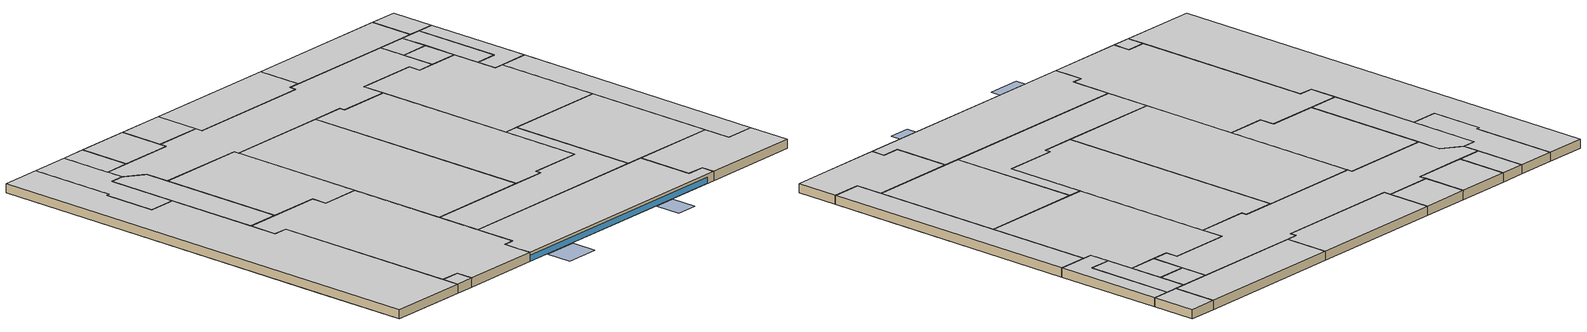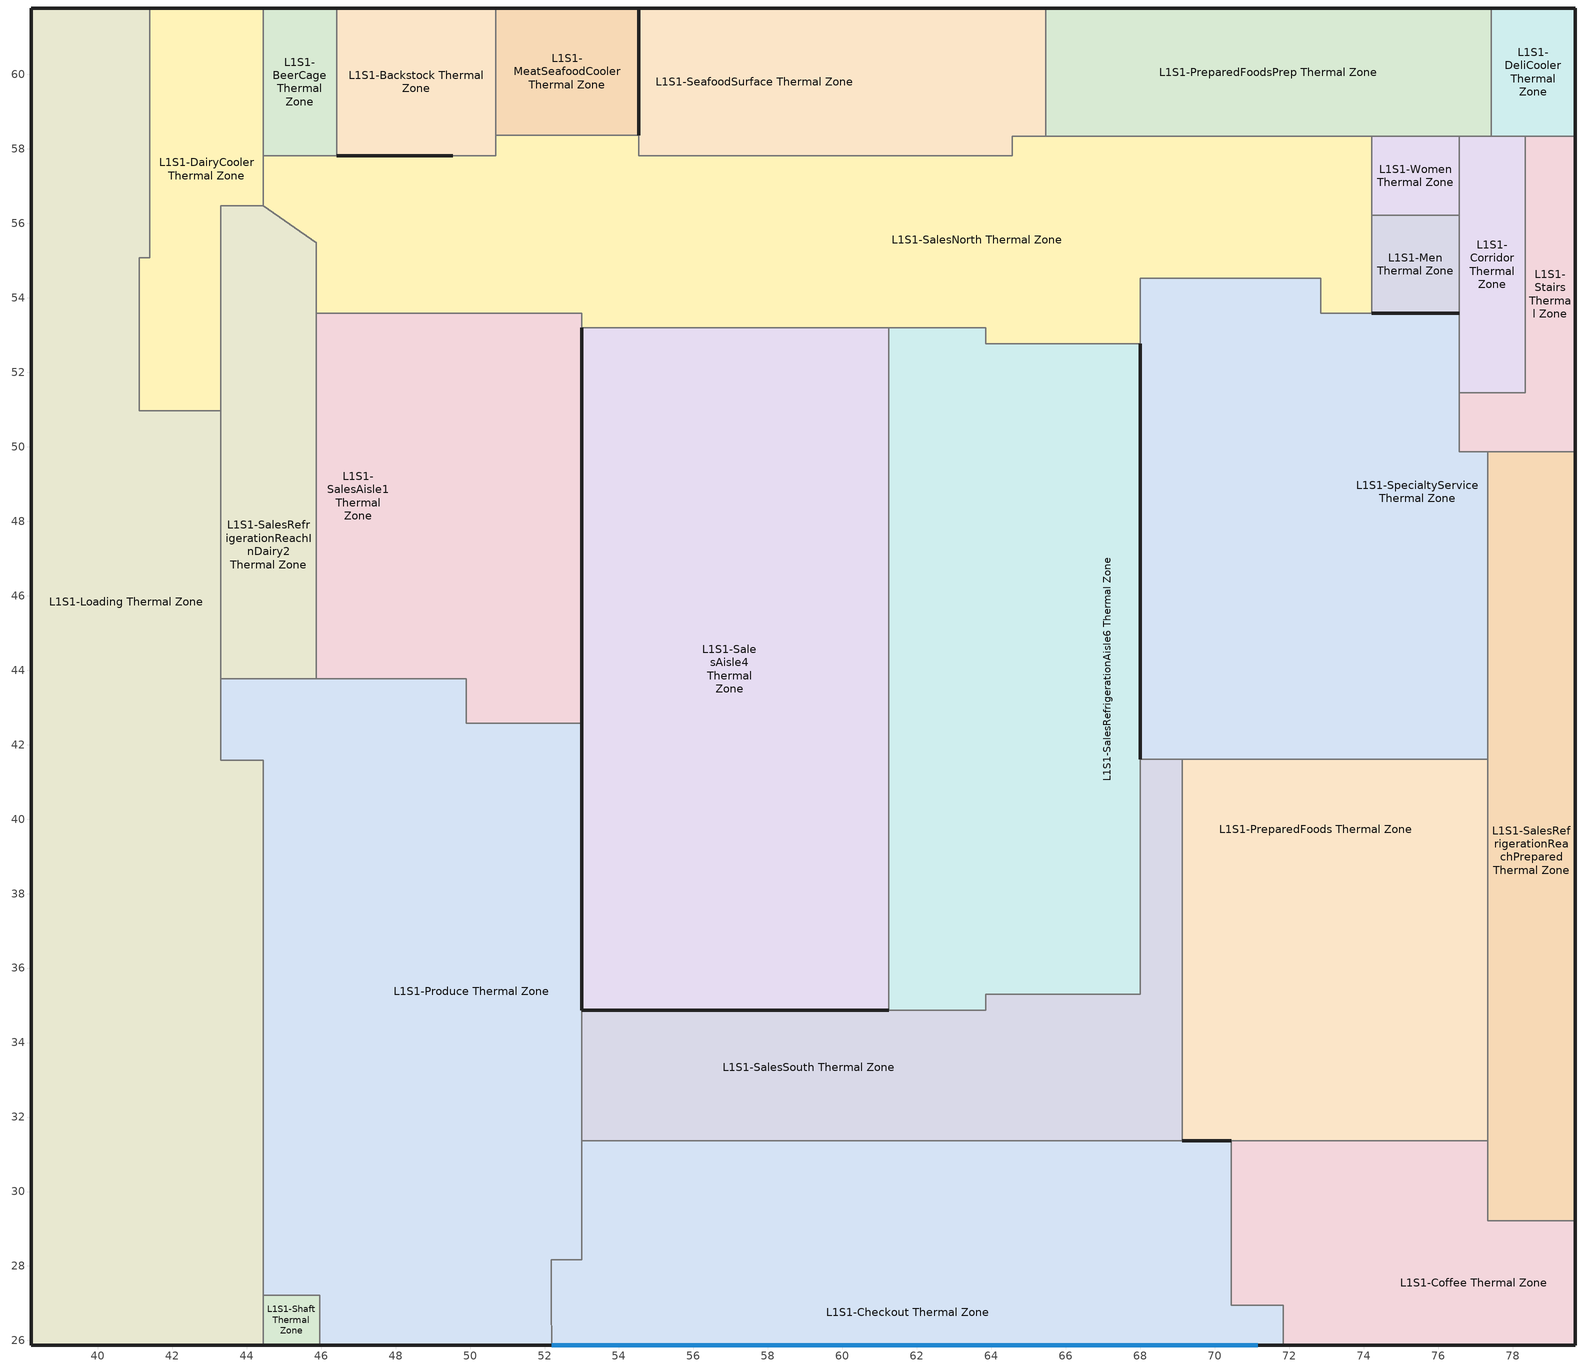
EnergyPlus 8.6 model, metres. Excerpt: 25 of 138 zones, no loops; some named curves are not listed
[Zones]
L1S1-Backstock Thermal Zone
 floor to L1-114-Backstock Thermal Zone (Hole): 50.69,61.78 50.69,57.81 46.42,57.81 46.42,61.78 z2.13
 wall outside (Wall_Exterior): 50.69,61.78 46.42,61.78 / 46.42,57.81 49.53,57.81 z2.13:2.82
 wall to L1S1-MeatSeafoodCooler Thermal Zone (Hole): 50.69,58.37 50.69,61.78 z2.13:2.82
 wall to L1S1-BeerCage Thermal Zone (Hole): 46.42,61.78 46.42,57.81 z2.13:2.82
 wall to L1S1-SalesNorth Thermal Zone (Hole): 49.53,57.81 50.69,57.81 50.69,58.37 z2.13:2.82
 ceiling adiabatic (Hole): 50.69,57.81 50.69,61.78 46.42,61.78 46.42,57.81 z2.82
L1S1-BeerCage Thermal Zone
 floor to L1-113-BeerCage Thermal Zone (Hole): 46.42,61.78 46.42,57.81 44.44,57.81 44.44,61.78 z2.13
 wall outside (Wall_Exterior): 46.42,61.78 44.44,61.78 z2.13:2.82
 wall to L1S1-SalesNorth Thermal Zone (Hole): 44.44,57.81 46.42,57.81 z2.13:2.82
 wall to L1S1-DairyCooler Thermal Zone (Hole): 44.44,61.78 44.44,57.81 z2.13:2.82
 ceiling adiabatic (Hole): 46.42,57.81 46.42,61.78 44.44,61.78 44.44,57.81 z2.82
L1S1-Checkout Thermal Zone
 floor to L1-102-Exit Thermal Zone (Hole): 71.84,26.95 71.84,25.88 69.19,25.88 69.19,26.95 z2.13
 floor to L1-102-SelfCheckout Thermal Zone (Hole): 70.44,31.36 70.44,26.95 66.45,26.95 66.45,31.36 z2.13
 floor to L1-102-Checkout4 Thermal Zone (Hole): 66.45,31.36 66.45,27.64 64.37,27.64 64.37,31.36 z2.13
 floor to L1-102-Checkout3 Thermal Zone (Hole): 64.37,31.36 64.37,27.64 62.21,27.64 62.21,31.36 z2.13
 floor to L1-102-CheckoutBagging Thermal Zone (Hole): 66.45,27.64 66.45,26.95 69.19,26.95 69.19,25.88 57.06,25.88 57.06,26.95 55.81,26.95 55.81,27.64 z2.13
 floor to L1-101-EntranceExit Thermal Zone (Hole): 57.06,26.95 57.06,25.88 52.19,25.88 52.18,26.95 z2.13
 floor to L1-101-SalesCirculation1 Thermal Zone (Hole): 55.81,31.36 55.81,26.95 52.18,26.95 52.18,28.16 53.01,28.16 53.01,31.36 z2.13
 floor to L1-103-Floral Thermal Zone (Hole): 57.88,31.36 57.88,27.64 55.81,27.64 55.81,31.36 z2.13
 floor to L1-102-Checkout1 Thermal Zone (Hole): 60.05,31.36 60.05,27.64 57.88,27.64 57.88,31.36 z2.13
 floor to L1-102-Checkout2 Thermal Zone (Hole): 62.21,31.36 62.21,27.64 60.05,27.64 60.05,31.36 z2.13
 wall outside (Wall_Exterior): 52.19,25.88 71.84,25.88 z2.13:2.82
 wall to L1S1-Produce Thermal Zone (Hole): 53.01,31.36 53.01,28.16 52.18,28.16 52.18,26.95 52.19,25.88 z2.13:2.82
 wall to L1S1-Coffee Thermal Zone (Hole): 71.84,25.88 71.84,26.95 70.44,26.95 70.44,31.36 z2.13:2.82
 wall to L1S1-SalesSouth Thermal Zone (Hole): 70.44,31.36 53.01,31.36 z2.13:2.82
 window (Glass): 52.19,25.88 71.16,25.88 z2.13:2.59
 ceiling to L1S2-Checkout Thermal Zone (Hole): 71.84,25.88 71.84,26.95 70.44,26.95 70.44,31.36 53.01,31.36 53.01,28.16 52.18,28.16 52.18,26.95 52.19,25.88 z2.82
L1S1-Coffee Thermal Zone
 floor to L1-126-BakeryService Thermal Zone (Hole): 79.67,29.21 79.67,25.88 74.23,25.88 74.23,29.21 z2.13
 floor to L1-101-SalesCirculation10 Thermal Zone (Hole): 77.34,31.36 77.34,29.21 71.84,29.21 71.84,26.95 70.44,26.95 70.44,31.36 z2.13
 floor to L1-127-Coffee Thermal Zone (Hole): 74.23,29.21 74.23,25.88 71.84,25.88 71.84,29.21 z2.13
 wall outside (Wall_Exterior): 71.84,25.88 79.67,25.88 79.67,29.21 z2.13:2.82
 wall to L1S1-PreparedFoods Thermal Zone (Hole): 77.34,31.36 70.44,31.36 z2.13:2.82
 wall to L1S1-SalesRefrigerationReachPrepared Thermal Zone (Hole): 79.67,29.21 77.34,29.21 77.34,31.36 z2.13:2.82
 ceiling to L1S2-Bakery Thermal Zone (Hole): 79.67,25.88 79.67,29.21 77.34,29.21 77.34,31.36 70.44,31.36 70.44,26.95 71.84,26.95 71.84,25.88 z2.82
L1S1-Corridor Thermal Zone
 floor to L1-122-Corridor Thermal Zone (Hole): 78.33,58.34 78.33,51.44 76.57,51.44 76.57,58.34 z2.13
 wall to L1S1-PreparedFoodsPrep Thermal Zone (Hole): 77.42,58.34 76.57,58.34 z2.13:2.82
 wall to L1S1-Women Thermal Zone (Hole): 76.57,58.34 76.57,56.22 z2.13:2.82
 wall to L1S1-Men Thermal Zone (Hole): 76.57,56.22 76.57,53.58 z2.13:2.82
 wall to L1S1-SpecialtyService Thermal Zone (Hole): 76.57,53.58 76.57,51.44 z2.13:2.82
 wall to L1S1-Stairs Thermal Zone (Hole): 76.57,51.44 78.33,51.44 78.33,58.34 z2.13:2.82
 wall to L1S1-DeliCooler Thermal Zone (Hole): 78.33,58.34 77.42,58.34 z2.13:2.82
 ceiling adiabatic (Hole): 78.33,51.44 78.33,58.34 76.57,58.34 76.57,51.44 z2.82
L1S1-DairyCooler Thermal Zone
 floor to L1-112-DairyCooler Thermal Zone (Hole): 44.44,61.78 44.44,56.48 43.31,56.48 43.31,50.96 41.12,50.96 41.12,55.08 41.4,55.08 41.4,61.78 z2.13
 wall outside (Wall_Exterior): 44.44,61.78 41.4,61.78 z2.13:2.82
 wall to L1S1-Loading Thermal Zone (Hole): 41.4,61.78 41.4,55.08 41.12,55.08 41.12,50.96 43.31,50.96 z2.13:2.82
 wall to L1S1-SalesRefrigerationReachInDairy2 Thermal Zone (Hole): 43.31,50.96 43.31,56.48 44.44,56.48 z2.13:2.82
 wall to L1S1-SalesNorth Thermal Zone (Hole): 44.44,56.48 44.44,57.81 z2.13:2.82
 ceiling adiabatic (Hole): 43.31,50.96 43.31,56.48 44.44,56.48 44.44,61.78 41.4,61.78 41.4,55.08 41.12,55.08 41.12,50.96 z2.82
L1S1-DeliCooler Thermal Zone
 floor to L1-119-DeliCooler Thermal Zone (Hole): 79.67,61.78 79.67,58.34 77.42,58.34 77.42,61.78 z2.13
 wall outside (Wall_Exterior): 79.67,58.34 79.67,61.78 77.42,61.78 z2.13:2.82
 wall to L1S1-Stairs Thermal Zone (Hole): 78.33,58.34 79.67,58.34 z2.13:2.82
 wall to L1S1-PreparedFoodsPrep Thermal Zone (Hole): 77.42,61.78 77.42,58.34 z2.13:2.82
 ceiling adiabatic (Hole): 79.67,58.34 79.67,61.78 77.42,61.78 77.42,58.34 z2.82
L1S1-Loading Thermal Zone
 floor to L1-106-Receiving Thermal Zone (Hole): 42.09,33.5 42.09,30.31 43.15,30.31 43.15,25.88 38.22,25.88 38.22,33.5 z2.13
 floor to L1-109-Corridor Thermal Zone (Hole): 40.26,40.72 40.26,33.5 38.22,33.5 38.22,40.72 z2.13
 floor to L1-Stairs Thermal Zone (Hole): 41.12,55.08 41.12,50.96 39.75,50.96 39.75,55.08 z2.13
 floor adiabatic (Hole): 44.44,40.72 44.44,25.88 43.15,25.88 43.15,30.31 42.09,30.31 42.09,33.5 40.26,33.5 40.26,40.72 z2.13
 floor to L1-110-ProducePrep Thermal Zone (Hole): 43.31,50.96 43.31,41.58 44.44,41.58 44.44,40.72 38.22,40.72 38.22,50.96 z2.13
 floor to L1-111-GroceryFreezer Thermal Zone (Hole): 41.4,61.78 41.4,55.08 39.75,55.08 39.75,50.96 38.22,50.96 38.22,61.78 z2.13
 wall outside (Wall_Exterior): 41.4,61.78 38.22,61.78 38.22,25.88 44.44,25.88 z2.13:2.82
 wall to L1S1-Produce Thermal Zone (Hole): 44.44,27.22 44.44,41.58 43.31,41.58 43.31,43.77 z2.13:2.82
 wall to L1S1-Shaft Thermal Zone (Hole): 44.44,25.88 44.44,27.22 z2.13:2.82
 wall to L1S1-SalesRefrigerationReachInDairy2 Thermal Zone (Hole): 43.31,43.77 43.31,50.96 z2.13:2.82
 ceiling to L1S2-LoadingBOH Thermal Zone (Hole): 44.44,25.88 44.44,41.58 43.31,41.58 43.31,50.96 41.12,50.96 41.12,55.08 41.4,55.08 41.4,61.78 38.22,61.78 38.22,25.88 z2.82
L1S1-MeatSeafoodCooler Thermal Zone
 floor to L1-115-MeatSeafoodCooler Thermal Zone (Hole): 54.53,61.78 54.53,58.37 50.69,58.37 50.69,61.78 z2.13
 wall outside (Wall_Exterior): 54.53,58.37 54.53,61.78 50.69,61.78 z2.13:2.82
 wall to L1S1-SalesNorth Thermal Zone (Hole): 50.69,58.37 54.53,58.37 z2.13:2.82
 ceiling adiabatic (Hole): 54.53,58.37 54.53,61.78 50.69,61.78 50.69,58.37 z2.82
L1S1-Men Thermal Zone
 floor to L1-121-Men Thermal Zone (Hole): 76.57,56.22 76.57,53.58 74.22,53.58 74.22,56.22 z2.13
 wall outside (Wall_Exterior): 74.22,53.58 76.57,53.58 z2.13:2.82
 wall to L1S1-Women Thermal Zone (Hole): 76.57,56.22 74.22,56.22 z2.13:2.82
 wall to L1S1-SalesNorth Thermal Zone (Hole): 74.22,56.22 74.22,53.58 z2.13:2.82
 ceiling adiabatic (Hole): 76.57,53.58 76.57,56.22 74.22,56.22 74.22,53.58 z2.82
L1S1-PreparedFoods Thermal Zone
 floor to L1-101-SalesCirculation8 Thermal Zone (Hole): 77.34,41.6 77.34,34.24 76.29,34.24 76.29,41.6 z2.13
 floor to L1-125-PreparedFoods1 Thermal Zone (Hole): 76.29,41.6 76.29,37.86 69.13,37.86 69.13,41.6 z2.13
 floor to L1-125-PreparedFoods2 Thermal Zone (Hole): 76.29,37.86 76.29,34.24 69.13,34.24 69.13,37.86 z2.13
 floor to L1-101-SalesCirculation9 Thermal Zone (Hole): 77.34,34.24 77.34,31.36 69.13,31.36 69.13,34.24 z2.13
 wall outside (Wall_Exterior): 69.13,31.36 70.44,31.36 z2.13:2.82
 wall to L1S1-SpecialtyService Thermal Zone (Hole): 77.34,41.6 69.13,41.6 z2.13:2.82
 wall to L1S1-SalesSouth Thermal Zone (Hole): 69.13,41.6 69.13,31.36 z2.13:2.82
 wall to L1S1-SalesRefrigerationReachPrepared Thermal Zone (Hole): 77.34,31.36 77.34,41.6 z2.13:2.82
 ceiling to L1S2-AislesEast Thermal Zone (Hole): 77.34,31.36 77.34,41.6 69.13,41.6 69.13,31.36 z2.82
L1S1-PreparedFoodsPrep Thermal Zone
 floor to L1-118-PreparedFoodsPrep Thermal Zone (Hole): 77.42,61.78 77.42,58.34 65.46,58.34 65.46,61.78 z2.13
 wall outside (Wall_Exterior): 77.42,61.78 65.46,61.78 z2.13:2.82
 wall to L1S1-SeafoodSurface Thermal Zone (Hole): 65.46,61.78 65.46,58.34 z2.13:2.82
 wall to L1S1-SalesNorth Thermal Zone (Hole): 65.46,58.34 72.85,58.34 74.22,58.34 z2.13:2.82
 wall to L1S1-Women Thermal Zone (Hole): 74.22,58.34 76.57,58.34 z2.13:2.82
 ceiling adiabatic (Hole): 77.42,58.34 77.42,61.78 65.46,61.78 65.46,58.34 z2.82
L1S1-Produce Thermal Zone
 floor to L1-104-ProduceCoolers1 Thermal Zone (Hole): 52.18,28.16 52.19,25.88 45.97,25.88 45.97,27.22 47.06,28.16 z2.13
 floor to L1-104-ProduceCoolers2 Thermal Zone (Hole): 47.06,34.57 47.06,28.16 45.97,27.22 44.44,27.22 44.44,34.57 z2.13
 floor to L1-104-ProduceCoolers3 Thermal Zone (Hole): 47.06,41.58 47.06,34.57 44.44,34.57 44.44,41.58 z2.13
 floor to L1-104-Produce Thermal Zone (Hole): 53.01,42.58 53.01,28.16 47.06,28.16 47.06,41.58 49.9,41.58 49.9,42.58 z2.13
 floor to L1-104-ProduceCirculation Thermal Zone (Hole): 49.9,43.77 49.9,41.58 43.31,41.58 43.31,43.77 z2.13
 wall outside (Wall_Exterior): 45.97,25.88 52.19,25.88 / 53.01,34.87 53.01,42.58 z2.13:2.82
 wall to L1S1-Shaft Thermal Zone (Hole): 44.44,27.22 45.97,27.22 45.97,25.88 z2.13:2.82
 wall to L1S1-SalesAisle1 Thermal Zone (Hole): 53.01,42.58 49.9,42.58 49.9,43.77 45.87,43.77 z2.13:2.82
 wall to L1S1-SalesSouth Thermal Zone (Hole): 53.01,31.36 53.01,34.87 z2.13:2.82
 wall to L1S1-SalesRefrigerationReachInDairy2 Thermal Zone (Hole): 45.87,43.77 43.31,43.77 z2.13:2.82
 ceiling to L1S2-AislesWest Thermal Zone (Hole): 52.19,25.88 52.18,28.16 53.01,28.16 53.01,42.58 49.9,42.58 49.9,43.77 43.31,43.77 43.31,41.58 44.44,41.58 44.44,27.22 45.97,27.22 45.97,25.88 z2.82
L1S1-SalesAisle1 Thermal Zone
 floor to L1-101-SalesAisle2 Thermal Zone (Hole): 51.47,53.58 51.47,42.58 49.9,42.58 49.9,53.58 z2.13
 floor to L1-101-SalesAisleBulk Thermal Zone (Hole): 48.13,53.58 48.13,43.77 45.87,43.77 45.87,53.58 z2.13
 floor to L1-101-SalesAisle1 Thermal Zone (Hole): 49.9,53.58 49.9,43.77 48.13,43.77 48.13,53.58 z2.13
 floor to L1-101-SalesAisle3 Thermal Zone (Hole): 53.01,53.58 53.01,42.58 51.47,42.58 51.47,53.58 z2.13
 wall to L1S1-SalesRefrigerationReachInDairy2 Thermal Zone (Hole): 45.87,53.58 45.87,43.77 z2.13:2.82
 wall to L1S1-SalesNorth Thermal Zone (Hole): 53.01,42.58 53.01,53.58 45.87,53.58 z2.13:2.82
 ceiling to L1S2-AislesWest Thermal Zone (Hole): 53.01,42.58 53.01,53.58 45.87,53.58 45.87,43.77 49.9,43.77 49.9,42.58 z2.82
L1S1-SalesAisle4 Thermal Zone
 floor to L1-101-SalesAisle8 Thermal Zone (Hole): 61.24,53.19 61.24,34.87 59.49,34.87 59.49,53.19 z2.13
 floor to L1-101-SalesAisle7 Thermal Zone (Hole): 59.49,53.19 59.49,34.87 57.84,34.87 57.84,53.19 z2.13
 floor to L1-101-SalesAisle4 Thermal Zone (Hole): 54.45,53.19 54.45,34.87 53.01,34.87 53.01,53.19 z2.13
 floor to L1-101-SalesAisle5 Thermal Zone (Hole): 56.1,53.19 56.1,34.87 54.45,34.87 54.45,53.19 z2.13
 floor to L1-101-SalesAisle6 Thermal Zone (Hole): 57.84,53.19 57.84,34.87 56.1,34.87 56.1,53.19 z2.13
 wall outside (Wall_Exterior): 53.01,53.19 53.01,34.87 61.24,34.87 z2.13:2.82
 wall to L1S1-SalesRefrigerationAisle6 Thermal Zone (Hole): 61.24,34.87 61.24,53.19 z2.13:2.82
 wall to L1S1-SalesNorth Thermal Zone (Hole): 61.24,53.19 53.01,53.19 z2.13:2.82
 ceiling to L1S2-AislesEast Thermal Zone (Hole): 61.24,34.87 61.24,53.19 53.01,53.19 53.01,34.87 z2.82
L1S1-SalesNorth Thermal Zone
 floor to L1-101-SalesCirculation4 Thermal Zone (Hole): 74.22,58.34 74.22,53.58 72.85,53.58 72.85,54.53 68,54.53 68,52.77 67.03,52.77 67.03,54.53 65.07,54.53 65.07,52.77 63.86,52.77 63.86,53.19 62.45,53.19 62.45,55.02 60.58,55.02 60.58,53.19 53.01,53.19 53.01,55.99 72.85,55.99 72.85,58.34 z2.13
 floor to L1-101-SalesCirculationMeatSeafood Thermal Zone (Hole): 65.46,58.34 65.46,55.99 54.53,55.99 54.53,57.81 64.56,57.81 64.56,58.34 z2.13
 floor to L1-101-SalesRefrigerationReachInBeer Thermal Zone (Hole): 72.85,58.34 72.85,55.99 65.46,55.99 65.46,58.34 z2.13
 floor to L1-101-SalesRefrigerationEndcap2 Thermal Zone (Hole): 67.03,54.53 67.03,52.77 65.07,52.77 65.07,54.53 z2.13
 floor to L1-101-SalesRefrigerationEndcap1 Thermal Zone (Hole): 62.45,55.02 62.45,53.19 60.58,53.19 60.58,55.02 z2.13
 floor to L1-101-SalesRefrigerationReachInDairy3 Thermal Zone (Hole): 49.53,57.81 49.53,55.47 45.87,55.47 44.44,56.48 44.44,57.81 z2.13
 floor to L1-101-SalesCirculation3 Thermal Zone (Hole): 50.69,57.81 50.69,55.99 53.01,55.99 53.01,53.58 45.87,53.58 45.87,55.47 49.53,55.47 49.53,57.81 z2.13
 floor to L1-101-SalesRefrigerationReachInMeatSubstitutes Thermal Zone (Hole): 54.53,58.37 54.53,55.99 50.69,55.99 50.69,58.37 z2.13
 wall to L1S1-SalesRefrigerationReachInDairy2 Thermal Zone (Hole): 44.44,56.48 45.87,55.47 45.87,53.58 z2.13:2.82
 wall to L1S1-SalesRefrigerationAisle6 Thermal Zone (Hole): 61.24,53.19 63.86,53.19 63.86,52.77 68,52.77 z2.13:2.82
 wall to L1S1-SpecialtyService Thermal Zone (Hole): 68,52.77 68,54.53 72.85,54.53 72.85,53.58 74.22,53.58 z2.13:2.82
 wall to L1S1-SeafoodSurface Thermal Zone (Hole): 65.46,58.34 64.56,58.34 64.56,57.81 54.53,57.81 54.53,58.37 z2.13:2.82
 wall to L1S1-Women Thermal Zone (Hole): 74.22,56.22 74.22,58.34 z2.13:2.82
 ceiling adiabatic (Hole): 68,52.77 68,54.53 72.85,54.53 72.85,53.58 74.22,53.58 74.22,58.34 64.56,58.34 64.56,57.81 54.53,57.81 54.53,58.37 50.69,58.37 50.69,57.81 44.44,57.81 44.44,56.48 45.87,55.47 45.87,53.58 53.01,53.58 53.01,53.19 63.86,53.19 63.86,52.77 z2.82
L1S1-SalesRefrigerationAisle6 Thermal Zone
 floor to L1-101-SalesAisle10 Thermal Zone (Hole): 68,52.77 68,35.3 66.27,35.3 66.27,52.77 z2.13
 floor to L1-101-SalesAisle9 Thermal Zone (Hole): 66.27,46.33 66.27,35.3 63.86,35.3 63.86,46.33 z2.13
 floor to L1-101-SalesRefrigerationAisle1 Thermal Zone (Hole): 63.86,37.32 63.86,34.87 61.24,34.87 61.24,37.32 z2.13
 floor to L1-101-SalesRefrigerationAisle2 Thermal Zone (Hole): 63.86,41.19 63.86,37.32 61.24,37.32 61.24,41.19 z2.13
 floor to L1-101-SalesRefrigerationAisle3 Thermal Zone (Hole): 63.86,45.13 63.86,41.19 61.24,41.19 61.24,45.13 z2.13
 floor to L1-101-SalesRefrigerationAisle7 Thermal Zone (Hole): 66.27,50.27 66.27,46.33 63.86,46.33 63.86,50.27 z2.13
 floor to L1-101-SalesRefrigerationAisle6 Thermal Zone (Hole): 66.27,52.77 66.27,50.27 63.86,50.27 63.86,52.77 z2.13
 floor to L1-101-SalesRefrigerationAisle5 Thermal Zone (Hole): 63.86,53.19 63.86,49 61.24,49 61.24,53.19 z2.13
 floor to L1-101-SalesRefrigerationAisle4 Thermal Zone (Hole): 63.86,49 63.86,45.13 61.24,45.13 61.24,49 z2.13
 wall to L1S1-SalesSouth Thermal Zone (Hole): 61.24,34.87 63.86,34.87 63.86,35.3 68,35.3 68,52.77 z2.13:2.82
 ceiling to L1S2-AislesEast Thermal Zone (Hole): 63.86,34.87 63.86,35.3 68,35.3 68,52.77 63.86,52.77 63.86,53.19 61.24,53.19 61.24,34.87 z2.82
L1S1-SalesRefrigerationReachInDairy2 Thermal Zone
 floor to L1-101-SalesRefrigerationReachInDairy1 Thermal Zone (Hole): 45.87,50.96 45.87,43.77 43.31,43.77 43.31,50.96 z2.13
 floor to L1-101-SalesRefrigerationReachInDairy2 Thermal Zone (Hole): 44.44,56.48 45.87,55.47 45.87,50.96 43.31,50.96 43.31,56.48 z2.13
 ceiling to L1S2-AislesWest Thermal Zone (Hole): 45.87,43.77 45.87,55.47 44.44,56.48 43.31,56.48 43.31,43.77 z2.82
L1S1-SalesRefrigerationReachPrepared Thermal Zone
 floor to L1-101-SalesRefrigerationReachInPrepared Thermal Zone (Hole): 79.67,44.08 79.67,34.24 77.34,34.24 77.34,44.08 z2.13
 floor to L1-101-SalesRefrigerationReachInChees Thermal Zone (Hole): 79.67,49.87 79.67,44.08 77.34,44.08 77.34,49.87 z2.13
 floor to L1-101-SalesRefrigerationReachInBeverages Thermal Zone (Hole): 79.67,34.24 79.67,29.21 77.34,29.21 77.34,34.24 z2.13
 wall outside (Wall_Exterior): 79.67,29.21 79.67,49.87 z2.13:2.82
 wall to L1S1-Stairs Thermal Zone (Hole): 79.67,49.87 77.34,49.87 z2.13:2.82
 wall to L1S1-SpecialtyService Thermal Zone (Hole): 77.34,49.87 77.34,41.6 z2.13:2.82
 ceiling to L1S2-ReachInPrepared Thermal Zone (Hole): 79.67,29.21 79.67,49.87 77.34,49.87 77.34,29.21 z2.82
L1S1-SalesSouth Thermal Zone
 floor to L1-101-SalesCirculation7 Thermal Zone (Hole): 69.13,41.6 69.13,31.36 66.45,31.36 66.45,33.28 67.03,33.28 67.03,35.3 68,35.3 68,41.6 z2.13
 floor to L1-101-SalesRefrigerationEndcap3 Thermal Zone (Hole): 67.03,35.3 67.03,33.28 65.2,33.28 65.2,35.3 z2.13
 floor to L1-101-SalesCirculation2 Thermal Zone (Hole): 65.2,35.3 65.2,33.28 66.45,33.28 66.45,31.36 53.01,31.36 53.01,34.87 63.86,34.87 63.86,35.3 z2.13
 wall to L1S1-SpecialtyService Thermal Zone (Hole): 69.13,41.6 68,41.6 z2.13:2.82
 ceiling to L1S2-AislesEast Thermal Zone (Hole): 69.13,31.36 69.13,41.6 68,41.6 68,35.3 63.86,35.3 63.86,34.87 53.01,34.87 53.01,31.36 z2.82
L1S1-SeafoodSurface Thermal Zone
 floor to L1-116-MeatService Thermal Zone (Hole): 60.74,61.78 60.74,57.81 54.53,57.81 54.53,61.78 z2.13
 floor to L1-117-SeafoodSurface Thermal Zone (Hole): 65.46,61.78 65.46,58.34 64.56,58.34 64.56,57.81 60.74,57.81 60.74,61.78 z2.13
 wall outside (Wall_Exterior): 65.46,61.78 54.53,61.78 z2.13:2.82
 ceiling adiabatic (Hole): 64.56,57.81 64.56,58.34 65.46,58.34 65.46,61.78 54.53,61.78 54.53,57.81 z2.82
L1S1-Shaft Thermal Zone
 floor to L1-Shaft Thermal Zone (Hole): 45.97,27.22 45.97,25.88 44.44,25.88 44.44,27.22 z2.13
 wall outside (Wall_Exterior): 44.44,25.88 45.97,25.88 z2.13:2.82
 ceiling to L1S2-Shaft Thermal Zone (Hole): 45.97,25.88 45.97,27.22 44.44,27.22 44.44,25.88 z2.82
L1S1-SpecialtyService Thermal Zone
 floor to L1-101-SalesCirculation6 Thermal Zone (Hole): 73.55,50.9 73.55,48.46 69.77,48.46 69.77,41.6 68,41.6 68,50.9 z2.13
 floor to L1-101-SalesCirculation5 Thermal Zone (Hole): 76.57,53.58 76.57,49.87 77.34,49.87 77.34,41.6 74.34,41.6 74.34,47.37 73.55,47.37 73.55,50.9 72.85,50.9 72.85,53.58 z2.13
 floor to L1-101-SalesWine Thermal Zone (Hole): 72.85,54.53 72.85,50.9 68,50.9 68,54.53 z2.13
 floor to L1-124-SpecialtyService Thermal Zone (Hole): 73.55,48.46 73.55,47.37 74.34,47.37 74.34,41.6 69.77,41.6 69.77,48.46 z2.13
 wall outside (Wall_Exterior): 68,52.77 68,41.6 z2.13:2.82
 wall to L1S1-Stairs Thermal Zone (Hole): 77.34,49.87 76.57,49.87 76.57,51.44 z2.13:2.82
 ceiling to L1S2-AislesEast Thermal Zone (Hole): 77.34,41.6 77.34,49.87 76.57,49.87 76.57,53.58 72.85,53.58 72.85,54.53 68,54.53 68,41.6 z2.82
L1S1-Stairs Thermal Zone
 floor to L1-123-Stairs Thermal Zone (Hole): 79.67,58.34 79.67,49.87 76.57,49.87 76.57,51.44 78.33,51.44 78.33,58.34 z2.13
 wall outside (Wall_Exterior): 79.67,49.87 79.67,58.34 z2.13:2.82
 ceiling to L1S2-Shaft2 Thermal Zone (Hole): 79.67,49.87 79.67,58.34 78.33,58.34 78.33,51.44 76.57,51.44 76.57,49.87 z2.82
L1S1-Women Thermal Zone
 floor to L1-120-Women Thermal Zone (Hole): 76.57,58.34 76.57,56.22 74.22,56.22 74.22,58.34 z2.13
 ceiling adiabatic (Hole): 76.57,56.22 76.57,58.34 74.22,58.34 74.22,56.22 z2.82
shading: 56.79,25.88 56.79,23.87 54.11,23.87 54.11,25.88 z2.09; 56.79,25.88 56.79,23.87 54.11,23.87 54.11,25.88 z2.09; 67.45,25.88 67.45,23.87 65.74,23.87 65.74,25.88 z2.09
[Building]
NoeValleyWFM: North Axis {deg}=356.173; Terrain=City; Solar Distribution=FullInteriorAndExterior; Maximum Number of Warmup Days=25; Minimum Number of Warmup Days=6
[Site:Location]
San Francisco Intl Ap_CA_USA Design_Conditions: Latitude {deg}=37.62; Longitude {deg}=-122.4; Time Zone {hr}=-8; Elevation {m}=2
[SizingPeriod:DesignDay] Day of Month=21; Humidity Condition Type=Wetbulb; Barometric Pressure {Pa}=101265; Rain Indicator=No; Snow Indicator=No; Daylight Saving Time Indicator=No; Solar Model Indicator=ASHRAEClearSky
Name | Month | Day Type | Maximum Dry-Bulb Temperature {C} | Daily Dry-Bulb Temperature Range {deltaC} | Wetbulb or DewPoint at Maximum Dry-Bulb {C} | Wind Speed {m/s} | Wind Direction {deg} | Sky Clearness
SAN_FRANCISCO Ann Htg 99.6% Condns DB | 1 | WinterDesignDay | 3.2 | 0 | 3.2 | 2.4 | 140 | 0
SAN_FRANCISCO Ann Clg .4% Condns WB=>MDB | 9 | SummerDesignDay | 25.7 | 9 | 18.4 | 5.8 | 310 | 1
[Site:GroundTemperature:BuildingSurface]
19.905, 19.922, 19.91, 19.932, 19.949, 20.038, 20.327, 20.062, 20.443, 20.088, 19.986, 19.948
[Material]
Name | Roughness | Thickness {m} | Conductivity {W/m-K} | Density {kg/m3} | Specific Heat {J/kg-K}
G01a 19mm gypsum board | MediumSmooth | 0.019 | 0.16 | 800 | 1090
Insulation: Cellular glass - 75mm | MediumRough | 0.075 | 0.05 | 136 | 750
Plywood (Douglas Fir) - 12.7mm | Smooth | 0.0127 | 0.12 | 540 | 1210
F14 Slate or tile | VeryRough | 0.0127 | 1.59 | 1920 | 1260
[Material:NoMass]
Name | Roughness | Thermal Resistance {m2-K/W} | Thermal Absorptance | Solar Absorptance | Visible Absorptance
Vaporseal - plastic film | Rough | 0.002
Air | VeryRough | 0.00158499 | 0.001 | 0.001 | 0.001
[WindowMaterial:Glazing]
Glass_Existing: Optical Data Type=SpectralAverage; Thickness {m}=0.003175; Front Side Infrared Hemispherical Emissivity=0.84; Back Side Infrared Hemispherical Emissivity=0.84; Conductivity {W/m-K}=0.9; Dirt Correction Factor for Solar and Visible Transmittance=1; Solar Diffusing=No; Young's modulus {Pa}=72000000000; Poisson's ratio=0.22
[WindowMaterial:Gas]
Air_Glazing: Gas Type=Air; Thickness {m}=0.00635
[Construction]
Wall_Exterior: F14 Slate or tile, Vaporseal - plastic film, Insulation: Cellular glass - 75mm, Plywood (Douglas Fir) - 12.7mm, G01a 19mm gypsum board
Hole: Air
Glass: Glass_Existing, Air_Glazing, Glass_Existing
[Zone]
L1S1-Backstock Thermal Zone; L1S1-BeerCage Thermal Zone; L1S1-Checkout Thermal Zone; L1S1-Coffee Thermal Zone; L1S1-Corridor Thermal Zone; L1S1-DairyCooler Thermal Zone; L1S1-DeliCooler Thermal Zone; L1S1-Loading Thermal Zone; L1S1-MeatSeafoodCooler Thermal Zone; L1S1-Men Thermal Zone; L1S1-PreparedFoods Thermal Zone; L1S1-PreparedFoodsPrep Thermal Zone; L1S1-Produce Thermal Zone; L1S1-SalesAisle1 Thermal Zone; L1S1-SalesAisle4 Thermal Zone; L1S1-SalesNorth Thermal Zone; L1S1-SalesRefrigerationAisle6 Thermal Zone; L1S1-SalesRefrigerationReachInDairy2 Thermal Zone; L1S1-SalesRefrigerationReachPrepared Thermal Zone; L1S1-SalesSouth Thermal Zone; L1S1-SeafoodSurface Thermal Zone; L1S1-Shaft Thermal Zone; L1S1-SpecialtyService Thermal Zone; L1S1-Stairs Thermal Zone; L1S1-Women Thermal Zone: 0, 0, 0
[Lights] Design Level Calculation Method=LightingLevel; Return Air Fraction=0; Fraction Replaceable=1; Return Air Fraction Calculated from Plenum Temperature=No
Name | Zone or ZoneList | Schedule | Lighting Level {W} | Fraction Radiant | Fraction Visible
E1-A - Coffee-Bakery; E1-B - Coffee-Bakery; E1-C - Coffee-Bakery; E1-D - Coffee-Bakery; E1-E - Coffee-Bakery; E1-F - Coffee-Bakery; E1-G - Coffee-Bakery; E1-H - Coffee-Bakery; E1-I - Coffee-Bakery; E1-J - Coffee-Bakery; E1-K - Coffee-Bakery | L1S1-Coffee Thermal Zone | Always ON | 42 | 0.58 | 0.21
E1-A - Specialty; E1-B - Specialty; E1-C - Specialty; E1-D - Specialty; E1-E - Specialty; E-A - Specialty; E-B - Specialty | L1S1-SpecialtyService Thermal Zone | Always ON | 42 | 0.58 | 0.21
J-A - Specialty; J-B - Specialty; J-C - Specialty; J-D - Specialty; J-E - Specialty; J-F - Specialty; J-G - Specialty; J-H - Specialty; J-I - Specialty; J-J - Specialty; J-K - Specialty; J-L - Specialty; J-M - Specialty | L1S1-SpecialtyService Thermal Zone | Always ON | 39 | 0.63 | 0.27
B3-A - Specialty; B3-B - Specialty; B3-C - Specialty; B3-D - Specialty; B3-E - Specialty; B3-F - Specialty | L1S1-SpecialtyService Thermal Zone | Always ON | 64 | 0.58 | 0.21
P-A - Refrig Reach Prepared; P-B - Refrig Reach Prepared; P-C - Refrig Reach Prepared; P-D - Refrig Reach Prepared; P-E - Refrig Reach Prepared; P-F - Refrig Reach Prepared; P-G - Refrig Reach Prepared; P-H - Refrig Reach Prepared; P-I - Refrig Reach Prepared | L1S1-SalesRefrigerationReachPrepared Thermal Zone | Always ON | 32 | 0.58 | 0.21
E-A - Refrig Reach Prepared | L1S1-SalesRefrigerationReachPrepared Thermal Zone | Always ON | 42 | 0.58 | 0.21
L-A - Checkout; L-B - Checkout; L-C - Checkout; L-D - Checkout; L-E - Checkout; L-F - Checkout | L1S1-Checkout Thermal Zone | Always ON | 128 | 0.58 | 0.21
M2-A - Checkout; M2-B - Checkout | L1S1-Checkout Thermal Zone | Always ON | 32 | 0.58 | 0.21
E-A - Produce | L1S1-Produce Thermal Zone | Always ON | 42 | 0.58 | 0.21
AA-A - Receiving; AA-B - Receiving; AA-B - Receiving 2 | L1S1-Loading Thermal Zone | Lighting - Night Dimmed 1 | 128 | 0.58 | 0.21
B2-A - Receiving Office; AA1-A - Receiving Corridor; AA1-B - Receiving Corridor; B1-A - Produce Prep; B1-B - Produce Prep; B1-C - Produce Prep; B1-D - Produce Prep; B1-E - Produce Prep; B1-F - Produce Prep; B1-G - Produce Prep; B1-H - Produce Prep; AA1-A - Grocery Freezer | L1S1-Loading Thermal Zone | Lighting - Night Dimmed 1 | 64 | 0.58 | 0.21
BB-A - Dairy Cooler; BB-B - Dairy Cooler | L1S1-DairyCooler Thermal Zone | Lighting - Night Dimmed 1 | 128 | 0.58 | 0.21
AA-A - Beer Cage | L1S1-BeerCage Thermal Zone | Lighting - Night Dimmed 1 | 128 | 0.58 | 0.21
AA-A - Backstock | L1S1-Backstock Thermal Zone | Lighting - Night Dimmed 1 | 128 | 0.58 | 0.21
BB1-A - Meat Cooler; BB1-B - Meat Cooler | L1S1-MeatSeafoodCooler Thermal Zone | Lighting - Night Dimmed 1 | 64 | 0.58 | 0.21
B2-A - Seafood Counter; B2-B - Seafood Counter; B2-C - Seafood Counter; B2-D - Seafood Counter | L1S1-SeafoodSurface Thermal Zone | Lighting - Night Dimmed 1 | 64 | 0.58 | 0.21
E1-A - Seafood Counter; E1-B - Seafood Counter; E1-C - Seafood Counter; E1-D - Seafood Counter; E1-E - Seafood Counter; E1-F - Seafood Counter; E1-G - Seafood Counter; E1-H - Seafood Counter; E1-I - Seafood Counter | L1S1-SeafoodSurface Thermal Zone | Lighting - Night Dimmed 1 | 42 | 0.58 | 0.21
B-A - Prep Foods BOH; B-B - Prep Foods BOH; B-C - Prep Foods BOH; B-D - Prep Foods BOH; B-E - Prep Foods BOH | L1S1-PreparedFoodsPrep Thermal Zone | Lighting - Night Dimmed 1 | 96 | 0.58 | 0.21
BB1-A - Deli Cooler | L1S1-DeliCooler Thermal Zone | Lighting - Night Dimmed 1 | 64 | 0.58 | 0.21
N-A - Mens Room | L1S1-Men Thermal Zone | Lighting - Night Dimmed 1 | 64 | 0.58 | 0.21
E-A - Womens Room | L1S1-Women Thermal Zone | Lighting - Night Dimmed 1 | 42 | 0.58 | 0.21
E-A - Mens Room | L1S1-Men Thermal Zone | Lighting - Night Dimmed 1 | 42 | 0.58 | 0.21
B3-A - Corridor; B3-B - Corridor | L1S1-Corridor Thermal Zone | Always ON | 64 | 0.58 | 0.21
AA-A - Stairs | L1S1-Stairs Thermal Zone | Always ON | 128 | 0.58 | 0.21
E-A - Meat-Seafood; E-B - Meat-Seafood; E-C - Meat-Seafood; E-D - Meat-Seafood; E-E - Meat-Seafood; E-F - Meat-Seafood; E-G - Meat-Seafood; E-H - Meat-Seafood; E-I - Meat-Seafood; E-J - Meat-Seafood; E-K - Meat-Seafood | L1S1-SalesNorth Thermal Zone | Always ON | 42 | 0.58 | 0.21
P-A - Meat-Seafood; P-B - Meat-Seafood; P-C - Meat-Seafood; P-D - Meat-Seafood; P-E - Meat-Seafood; P-F - Meat-Seafood; P-G - Meat-Seafood; P-H - Meat-Seafood; P-I - Meat-Seafood | L1S1-SalesNorth Thermal Zone | Always ON | 32 | 0.58 | 0.21
P-A - Dairy; P-B - Dairy; P-C - Dairy; P-D - Dairy; P-E - Dairy | L1S1-SalesRefrigerationReachInDairy2 Thermal Zone | Always ON | 32 | 0.58 | 0.21
B3-A - Sales Aisle Bulk; B3-B - Sales Aisle Bulk; B3-A - Sales Aisle 1-2; B3-B - Sales Aisle 1-2 | L1S1-SalesAisle1 Thermal Zone | Always ON | 64 | 0.58 | 0.21
B3-A - Sales Aisle 3-4; B3-B - Sales Aisle 3-4; B3-A - Sales Aisle 5-6; B3-B - Sales Aisle 5-6; B3-A - Sales Aisle 7-8; B3-B - Sales Aisle 7-8 | L1S1-SalesAisle4 Thermal Zone | Always ON | 64 | 0.58 | 0.21
B3-A - Refrig Sales Aisle; B3-B - Refrig Sales Aisle | L1S1-SalesRefrigerationAisle6 Thermal Zone | Always ON | 64 | 0.58 | 0.21
W-A - Coffee Track; W-B - Coffee Track; W-C - Coffee Track | L1S1-Coffee Thermal Zone | Lighting - Night Switched 1 | 39 | 0.63 | 0.27
H-A - Meat-Seafood; H-B - Meat-Seafood; H-C - Meat-Seafood; H-D - Meat-Seafood; H-E - Meat-Seafood; H-F - Meat-Seafood; H-G - Meat-Seafood; H-H - Meat-Seafood | L1S1-SalesNorth Thermal Zone | Always ON | 39 | 0.63 | 0.27
W-A - Seafood Surface; W-B - Seafood Surface; W-C - Seafood Surface; W-D - Seafood Surface | L1S1-SeafoodSurface Thermal Zone | Always ON | 39 | 0.63 | 0.27
[Exterior:Lights] Control Option=ScheduleNameOnly
Name | Schedule | Design Level {W}
M3-A Exterior; M3-B Exterior; M3-C Exterior; M3-D Exterior; M3-E Exterior; M3-F Exterior; M3-G Exterior; M3-H Exterior | Exterior Lighting Zone K | 70
M4-A Exterior; M4-B Exterior | Exterior Lighting Zone K | 26
Parking Lot x6 | Parking Lot Lights | 1500
Pylon Sign x2 | Whole Foods Pylon Sign | 468
[ZoneHVAC:PackagedTerminalHeatPump]
M-152 MDF Room DAC: Availability Schedule=Always On Discrete 1; Cooling Supply Air Flow Rate {m3/s}=0.396; Heating Supply Air Flow Rate {m3/s}=0.396; No Load Supply Air Flow Rate {m3/s}=0.293; Cooling Outdoor Air Flow Rate {m3/s}=0; Heating Outdoor Air Flow Rate {m3/s}=0; No Load Outdoor Air Flow Rate {m3/s}=0; Supply Air Fan=PTHP CV Fan; Heating Coil=PTHP 1 Spd DX Htg Coil; Heating Convergence Tolerance=0.001; Minimum Outdoor Dry-Bulb Temperature for Compressor Operation {C}=-8; Cooling Coil=PTHP 1 Spd DX Clg Coil; Cooling Convergence Tolerance=0.001; Supplemental Heating Coil=PTHP Elec Htg Backup Coil; Maximum Supply Air Temperature from Supplemental Heater {C}=29.4; Maximum Outdoor Dry-Bulb Temperature for Supplemental Heater Operation {C}=21; Fan Placement=DrawThrough
[ZoneHVAC:UnitHeater] Supply Air Fan Operation During No Heating=No; Heating Convergence Tolerance=0.001
Name | Availability Schedule | Supply Air Fan | Maximum Supply Air Flow Rate {m3/s} | Heating Coil
M201 ExgStorage Unit Heater Gas | Always On Discrete 1 | CV Unit Heater Fan 1 | 0.215 | Unit Heater Gas Htg Coil 1
L1-101-DAIRY1 Zone Heater | Always OFF | L1-101-DAIRY1 Fan | 0.2 | L1-101-DAIRY1 Gas Htg Coil
L1-101-DAIRY2 Zone Heater | Always OFF | L1-101-DAIRY2 Fan | 0.2 | L1-101-DAIRY2 Gas Htg Coil
L1-101-MeatSeafood Zone Heater | Always OFF | L1-101-MeatSeafood Fan | 0.2 | L1-101-MeatSeafood Gas Htg Coil
L1-111-GroceryFreezer Zone Heater | Always OFF | L1-111-GroceryFreezer Fan | 0.2 | L1-111-GroceryFreezer Gas Htg Coil
L1-110-ProducePrep Zone Heater | Always OFF | L1-110-ProducePrep Fan | 0.2 | L1-110-ProducePrep Gas Htg Coil
L1-101-SALESAISLE1 Zone Heater | Always OFF | L1-101-SALESAISLE1 Fan | 0.2 | L1-101-SALESAISLE1 Gas Htg Coil
L1-101-SALESAISLE2 Zone Heater | Always OFF | L1-101-SALESAISLE2 Fan | 0.2 | L1-101-SALESAISLE2 Gas Htg Coil
L1-101-SALESAISLE3 Zone Heater | Always OFF | L1-101-SALESAISLE3 Fan | 0.2 | L1-101-SALESAISLE3 Gas Htg Coil
L1-101-SALESAISLE4 Zone Heater | Always OFF | L1-101-SALESAISLE4 Fan | 0.2 | L1-101-SALESAISLE4 Gas Htg Coil
L1-101-SALESAISLE5 Zone Heater | Always OFF | L1-101-SALESAISLE5 Fan | 0.2 | L1-101-SALESAISLE5 Gas Htg Coil
L1-101-SALESAISLE6 Zone Heater | Always OFF | L1-101-SALESAISLE6 Fan | 0.2 | L1-101-SALESAISLE6 Gas Htg Coil
L1-101-SALESAISLE7 Zone Heater | Always OFF | L1-101-SALESAISLE7 Fan | 0.2 | L1-101-SALESAISLE7 Gas Htg Coil
L1-115-MEATSEAFOOD Zone Heater | Always OFF | L1-115-MEATSEAFOOD Fan | 0.2 | L1-115-MEATSEAFOOD Gas Htg Coil
L1-112-DAIRYCOOLER Zone Heater | Always OFF | L1-112-DAIRYCOOLER Fan | 0.2 | L1-112-DAIRYCOOLER Gas Htg Coil
L1-101-SALESREACHINDAIRY3 Zone Heater | Always OFF | L1-101-SALESREACHINDAIRY3 Fan | 0.2 | L1-101-SALESREACHINDAIRY3 Gas Htg Coil
L1-101-SALESAISLE1 NotRefrig Zone Heater | Always OFF | L1-101-SALESAISLE1 NotRefrig Fan | 0.2 | L1-101-SALESAISLE1 NotRefrig Gas Htg Coil
L1-101-SALESREACHINMEATSUB Zone Heater | Always OFF | L1-101-SALESREACHINMEATSUB Fan | 0.2 | L1-101-SALESREACHINMEATSUB Gas Htg Coil
L1-108-PRODUCECOOLER Zone Heater | Always OFF | L1-108-PRODUCECOOLER Fan | 0.2 | L1-108-PRODUCECOOLER Gas Htg Coil
L1-104-PRODUCECOOLERS2 Zone Heater | Always OFF | L1-104-PRODUCECOOLERS2 Fan | 0.2 | L1-104-PRODUCECOOLERS2 Gas Htg Coil
L1-104-PRODUCECOOLERS1 Zone Heater | Always OFF | L1-104-PRODUCECOOLERS1 Fan | 0.2 | L1-104-PRODUCECOOLERS1 Gas Htg Coil
L1-104-PRODUCECOOLERS3 Zone Heater | Always OFF | L1-104-PRODUCECOOLERS3 Fan | 0.2 | L1-104-PRODUCECOOLERS3 Gas Htg Coil
L1-101-SALESAISLE4 NoRefrig Zone Heater | Always OFF | L1-101-SALESAISLE4 NoRefrig Fan | 0.2 | L1-101-SALESAISLE4 NoRefrig Gas Htg Coil
L1-125-PREPAREDFOODS1 Zone Heater | Always OFF | L1-125-PREPAREDFOODS1 Fan | 0.2 | L1-125-PREPAREDFOODS1 Gas Htg Coil
L1-124-SPECIALTYSERVICE Zone Heater | Always OFF | L1-124-SPECIALTYSERVICE Fan | 0.2 | L1-124-SPECIALTYSERVICE Gas Htg Coil
L1-101-SALESCIRCULATION10 Zone Heater | Always OFF | L1-101-SALESCIRCULATION10 Fan | 0.2 | L1-101-SALESCIRCULATION10 Gas Htg Coil
L1-101-SALESREACHINBEVERAGES Zone Heater | Always OFF | L1-101-SALESREACHINBEVERAGES Fan | 0.2 | L1-101-SALESREACHINBEVERAGES Gas Htg Coil
L1-101-SALESREACHINPREPARED Zone Heater | Always OFF | L1-101-SALESREACHINPREPARED Fan | 0.2 | L1-101-SALESREACHINPREPARED Gas Htg Coil
L1-101-SALESREACHINCHEES Zone Heater | Always OFF | L1-101-SALESREACHINCHEES Fan | 0.2 | L1-101-SALESREACHINCHEES Gas Htg Coil
L1-101-SALESREACHINBEER Zone Heater | Always OFF | L1-101-SALESREACHINBEER Fan | 0.2 | L1-101-SALESREACHINBEER Gas Htg Coil
L1-119-DELICOOLER Zone Heater | Always OFF | L1-119-DELICOOLER Fan | 0.2 | L1-119-DELICOOLER Gas Htg Coil
M-164-MEATCOOLER Zone Heater | Always OFF | M-164-MEATCOOLER Fan | 0.2 | M-164-MEATCOOLER Gas Htg Coil
[Zone equipment]
L1S1-Coffee Thermal Zone: L1S1 Coffee Exhaust Fan
L1S1-Men Thermal Zone: L1S1 Mens Exhaust Fan
L1S1-SeafoodSurface Thermal Zone: L1S1 Seafood Surface Exhaust Fan
L1S1-Women Thermal Zone: L1S1 Women Exhaust Fan
[Fan:ConstantVolume] Fan Total Efficiency=0.7; Pressure Rise {Pa}=250; Motor Efficiency=0.9; Motor In Airstream Fraction=1
Name | Availability Schedule | Maximum Flow Rate {m3/s}
PTHP CV Fan | Always On Discrete 1 | 0.46
CV Unit Heater Fan 1 | Always On Discrete 1 | 0.22
L1-101-DAIRY1 Fan; L1-101-DAIRY2 Fan; L1-101-MeatSeafood Fan; L1-111-GroceryFreezer Fan; L1-110-ProducePrep Fan; L1-101-SALESAISLE1 Fan; L1-101-SALESAISLE2 Fan; L1-101-SALESAISLE3 Fan; L1-101-SALESAISLE4 Fan; L1-101-SALESAISLE5 Fan; L1-101-SALESAISLE6 Fan; L1-101-SALESAISLE7 Fan; L1-115-MEATSEAFOOD Fan; L1-112-DAIRYCOOLER Fan; L1-101-SALESREACHINDAIRY3 Fan; L1-101-SALESAISLE1 NotRefrig Fan; L1-101-SALESREACHINMEATSUB Fan; L1-108-PRODUCECOOLER Fan; L1-104-PRODUCECOOLERS3 Fan; L1-104-PRODUCECOOLERS2 Fan; L1-104-PRODUCECOOLERS1 Fan; L1-101-SALESAISLE4 NoRefrig Fan; L1-125-PREPAREDFOODS1 Fan; L1-124-SPECIALTYSERVICE Fan; L1-101-SALESCIRCULATION10 Fan; L1-101-SALESREACHINBEVERAGES Fan; L1-101-SALESREACHINPREPARED Fan; L1-101-SALESREACHINBEER Fan; L1-101-SALESREACHINCHEES Fan; L1-119-DELICOOLER Fan; M-164-MEATCOOLER Fan | Always ON | 0.22
[Fan:ZoneExhaust] Fan Total Efficiency=0.6; Pressure Rise {Pa}=0; System Availability Manager Coupling Mode=Decoupled
Name | Maximum Flow Rate {m3/s}
L1S1 Coffee Exhaust Fan | 0.14
L1S1 Mens Exhaust Fan; L1S1 Women Exhaust Fan | 0.047
L1S1 Seafood Surface Exhaust Fan | 0.28
M-151 Stairs Exhaust Fan | 0.24
M 161 Men Exhaust Fan; M-ExgWomen Exhaust Fan | 0.07
[Coil:Cooling:DX:SingleSpeed]
PTHP 1 Spd DX Clg Coil: Availability Schedule=Always On Discrete 1; Gross Rated Total Cooling Capacity {W}=8968; Gross Rated Sensible Heat Ratio=0.7; Gross Rated Cooling COP {W/W}=3.61; Rated Air Flow Rate {m3/s}=0.396; Total Cooling Capacity Function of Temperature Curve=OS:Curve:Biquadratic 9; Total Cooling Capacity Function of Flow Fraction Curve=OS:Curve:Quadratic 11; Energy Input Ratio Function of Temperature Curve=OS:Curve:Biquadratic 10; Energy Input Ratio Function of Flow Fraction Curve=OS:Curve:Quadratic 12; Part Load Fraction Correlation Curve=OS:Curve:Quadratic 13; Condenser Type=AirCooled; Evaporative Condenser Effectiveness=0; Crankcase Heater Capacity {W}=0; Maximum Outdoor Dry-Bulb Temperature for Crankcase Heater Operation {C}=0; Basin Heater Capacity {W/K}=0; Basin Heater Setpoint Temperature {C}=10
[Coil:Heating:Electric]
PTHP Elec Htg Backup Coil: Availability Schedule=Always On Discrete 1; Efficiency=1; Nominal Capacity {W}=9671
[Coil:Heating:Fuel] Fuel Type=NaturalGas; Burner Efficiency=0.8; Nominal Capacity {W}=8792; Parasitic Electric Load {W}=0; Parasitic Fuel Load {W}=0
Name | Availability Schedule
Unit Heater Gas Htg Coil 1 | Always On Discrete 1
L1-101-DAIRY1 Gas Htg Coil; L1-101-DAIRY2 Gas Htg Coil; L1-101-MeatSeafood Gas Htg Coil; L1-111-GroceryFreezer Gas Htg Coil; L1-110-ProducePrep Gas Htg Coil; L1-101-SALESAISLE1 Gas Htg Coil; L1-101-SALESAISLE2 Gas Htg Coil; L1-101-SALESAISLE3 Gas Htg Coil; L1-101-SALESAISLE4 Gas Htg Coil; L1-101-SALESAISLE5 Gas Htg Coil; L1-101-SALESAISLE6 Gas Htg Coil; L1-101-SALESAISLE7 Gas Htg Coil; L1-115-MEATSEAFOOD Gas Htg Coil; L1-112-DAIRYCOOLER Gas Htg Coil; L1-101-SALESREACHINDAIRY3 Gas Htg Coil; L1-101-SALESAISLE1 NotRefrig Gas Htg Coil; L1-101-SALESREACHINMEATSUB Gas Htg Coil; L1-108-PRODUCECOOLER Gas Htg Coil; L1-104-PRODUCECOOLERS1 Gas Htg Coil; L1-104-PRODUCECOOLERS2 Gas Htg Coil; L1-104-PRODUCECOOLERS3 Gas Htg Coil; L1-101-SALESAISLE4 NoRefrig Gas Htg Coil; L1-125-PREPAREDFOODS1 Gas Htg Coil; L1-124-SPECIALTYSERVICE Gas Htg Coil; L1-101-SALESCIRCULATION10 Gas Htg Coil; L1-101-SALESREACHINBEVERAGES Gas Htg Coil; L1-101-SALESREACHINPREPARED Gas Htg Coil; L1-101-SALESREACHINCHEES Gas Htg Coil; L1-101-SALESREACHINBEER Gas Htg Coil; L1-119-DELICOOLER Gas Htg Coil; M-164-MEATCOOLER Gas Htg Coil | Always ON
[Coil:Heating:DX:SingleSpeed]
PTHP 1 Spd DX Htg Coil: Availability Schedule=Always On Discrete 1; Gross Rated Heating Capacity {W}=9671; Gross Rated Heating COP {W/W}=3.61; Rated Air Flow Rate {m3/s}=0.396; Rated Supply Fan Power Per Volume Flow Rate {W/(m3/s)}=773.3; Heating Capacity Function of Temperature Curve=OS:Curve:Biquadratic 11; Heating Capacity Function of Flow Fraction Curve=OS:Curve:Quadratic 14; Energy Input Ratio Function of Temperature Curve=OS:Curve:Biquadratic 12; Energy Input Ratio Function of Flow Fraction Curve=OS:Curve:Quadratic 15; Part Load Fraction Correlation Curve=OS:Curve:Quadratic 16; Minimum Outdoor Dry-Bulb Temperature for Compressor Operation {C}=-8; Maximum Outdoor Dry-Bulb Temperature for Defrost Operation {C}=5; Crankcase Heater Capacity {W}=0; Maximum Outdoor Dry-Bulb Temperature for Crankcase Heater Operation {C}=10; Defrost Strategy=Resistive; Defrost Control=Timed; Defrost Time Period Fraction=0.166667; Resistive Defrost Heater Capacity {W}=2000
[Schedule:Compact]
Always ON: Through: 12/31, For: AllDays, Until: 24:00, 1
Lighting - Night Switched 1: Through: 12/31, For: AllDays, Until: 1:00, 0.037, Until: 2:00, 0.036, Until: 3:00, 0.037, Until: 4:00, 0.037, Until: 5:00, 0.065, Until: 6:00, 0.072, Until: 7:00, 0.292, Until: 8:00, 0.639, Until: 9:00, 0.895, Until: 10:00, 0.89, Until: 11:00, 0.89, Until: 12:00, 0.888, Until: 13:00, 0.887, Until: 14:00, 0.885, Until: 15:00, 0.888, Until: 16:00, 0.888, Until: 17:00, 0.892, Until: 18:00, 0.891, Until: 19:00, 0.895, Until: 20:00, 0.894, Until: 21:00, 0.904, Until: 22:00, 0.902, Until: 23:00, 0.383, Until: 24:00, 0.037
Lighting - Night Dimmed 1: Through: 12/31, For: AllDays, Until: 1:00, 0.451, Until: 2:00, 0.49, Until: 3:00, 0.518, Until: 4:00, 0.575, Until: 5:00, 0.591, Until: 6:00, 0.675, Until: 7:00, 0.78, Until: 8:00, 0.863, Until: 9:00, 0.856, Until: 10:00, 0.882, Until: 11:00, 0.85, Until: 12:00, 0.835, Until: 13:00, 0.864, Until: 14:00, 0.844, Until: 15:00, 0.846, Until: 16:00, 0.841, Until: 17:00, 0.843, Until: 18:00, 0.863, Until: 19:00, 0.844, Until: 20:00, 0.81, Until: 21:00, 0.809, Until: 22:00, 0.819, Until: 23:00, 0.746, Until: 24:00, 0.568
Whole Foods Pylon Sign: Through: 12/31, For: AllDays, Until: 1:00, 0.905, Until: 2:00, 0.908, Until: 3:00, 0.907, Until: 4:00, 0.906, Until: 5:00, 0.902, Until: 6:00, 0.9, Until: 7:00, 0.894, Until: 8:00, 0.893, Until: 9:00, 0.683, Until: 10:00, 0.367, Until: 11:00, 0.22, Until: 12:00, 0.137, Until: 13:00, 0.094, Until: 14:00, 0.082, Until: 15:00, 0.176, Until: 16:00, 0.327, Until: 17:00, 0.754, Until: 18:00, 0.919, Until: 19:00, 0.915, Until: 20:00, 0.921, Until: 21:00, 0.885, Until: 22:00, 0.893, Until: 23:00, 0.9, Until: 24:00, 0.91
Exterior Lighting Zone K: Through: 12/31, For: AllDays, Until: 1:00, 0.928, Until: 2:00, 0.932, Until: 3:00, 0.932, Until: 4:00, 0.932, Until: 5:00, 0.931, Until: 6:00, 0.926, Until: 7:00, 0.923, Until: 8:00, 0.763, Until: 9:00, 0.024, Until: 10:00, 0.024, Until: 11:00, 0.024, Until: 12:00, 0.024, Until: 13:00, 0.025, Until: 14:00, 0.025, Until: 15:00, 0.025, Until: 16:00, 0.204, Until: 17:00, 0.416, Until: 18:00, 0.936, Until: 19:00, 0.943, Until: 20:00, 0.947, Until: 21:00, 0.927, Until: 22:00, 0.925, Until: 23:00, 0.93, Until: 24:00, 0.931
Parking Lot Lights: Through: 12/31, For: AllDays, Until: 1:00, 0.002, Until: 2:00, 0.002, Until: 3:00, 0.002, Until: 4:00, 0.002, Until: 5:00, 0.002, Until: 6:00, 0.556, Until: 7:00, 0.957, Until: 8:00, 0.604, Until: 9:00, 0.231, Until: 10:00, 0.154, Until: 11:00, 0.222, Until: 12:00, 0.049, Until: 13:00, 0.002, Until: 14:00, 0.002, Until: 15:00, 0.063, Until: 16:00, 0.328, Until: 17:00, 0.782, Until: 18:00, 0.96, Until: 19:00, 0.955, Until: 20:00, 0.953, Until: 21:00, 0.943, Until: 22:00, 0.943, Until: 23:00, 0.945, Until: 24:00, 0.425
